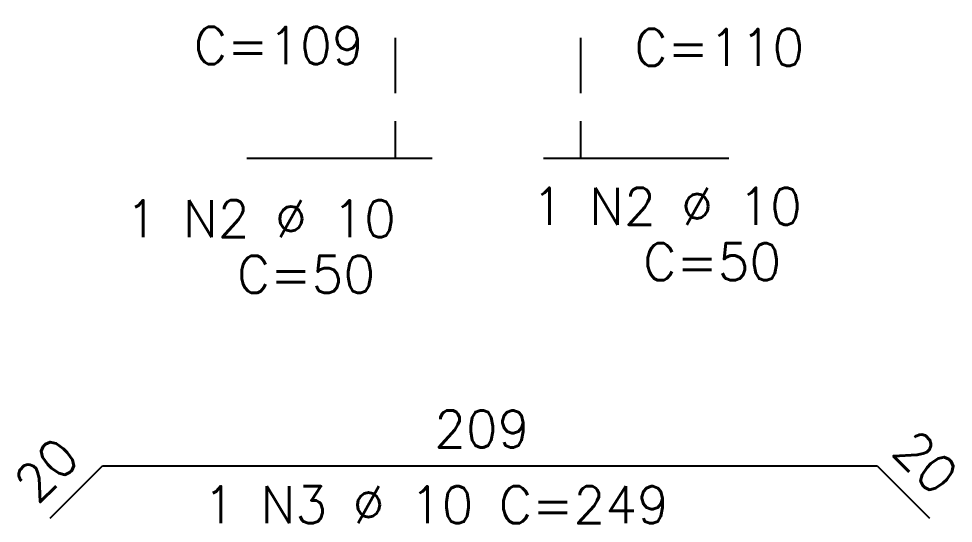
# Model space of a CAD drawing. Extents: x -1 to 122, y -1 to 61.
# Drawn here: x 49.57 to 54.61, y 28.17 to 30.89 of the extents above; entities that cross this region are included whole.
import ezdxf

# ---------------------------------------------------------------- set-up
doc = ezdxf.new("R2010")
doc.units = 0
doc.header["$MEASUREMENT"] = 0
doc.linetypes.add('ESTILO_TQS_0001', pattern=[0.45, 0.3, -0.15])
for name, color, linetype in [('PENA_01', 1, 'CONTINUOUS'), ('PENA_03', 3, 'CONTINUOUS'), ('PENA_05', 5, 'CONTINUOUS')]:
    doc.layers.add(name, color=color, linetype=linetype)
doc.styles.get("Standard").update_dxf_attribs({"font": 'ROMANS.SHX'})

msp = doc.modelspace()

# ---------------------------------------------------------------- linework, layer by layer
at = {"layer": 'PENA_01', "linetype": 'ESTILO_TQS_0001'}
for p, q in [((51.5991, 35.287), (51.5991, 30.1368)), ((52.5991, 35.287), (52.5991, 30.1368))]:
    msp.add_line(p, q, dxfattribs=at)
at = {"layer": 'PENA_05', "linetype": 'Continuous'}
for p, q in [((50.7991, 30.1368), (51.7991, 30.1368)), ((52.3991, 30.1368), (53.3991, 30.1368)), ((49.7362, 28.1922), (50.0191, 28.4751)), ((50.0191, 28.4751), (54.1989, 28.4752)), ((54.1989, 28.4752), (54.4818, 28.1924))]:
    msp.add_line(p, q, dxfattribs=at)

# ---------------------------------------------------------------- texts
at = {"layer": 'PENA_03', "linetype": 'Continuous'}
for s, p in [('C=109', (50.5119, 30.6447)), ('C=110', (52.8888, 30.6343)), ('1 N2 %%c 10', (52.3364, 29.7772)), ('1 N2 %%c 10', (50.1448, 29.7095)), ('C=50', (52.9364, 29.4772)), ('C=50', (50.7448, 29.4095)), ('1 N3 %%c 10 C=249', (50.5637, 28.1652))]:
    msp.add_text(s, height=0.2, dxfattribs=at).set_placement(p)
for s, rotation, p in [('209', 0.0021, (51.809, 28.5751)), ('20', 45, (49.6655, 28.2629)), ('20', 315, (54.2696, 28.5459))]:
    msp.add_text(s, height=0.2, rotation=rotation, dxfattribs=at).set_placement(p)

doc.saveas('drawing.dxf')
